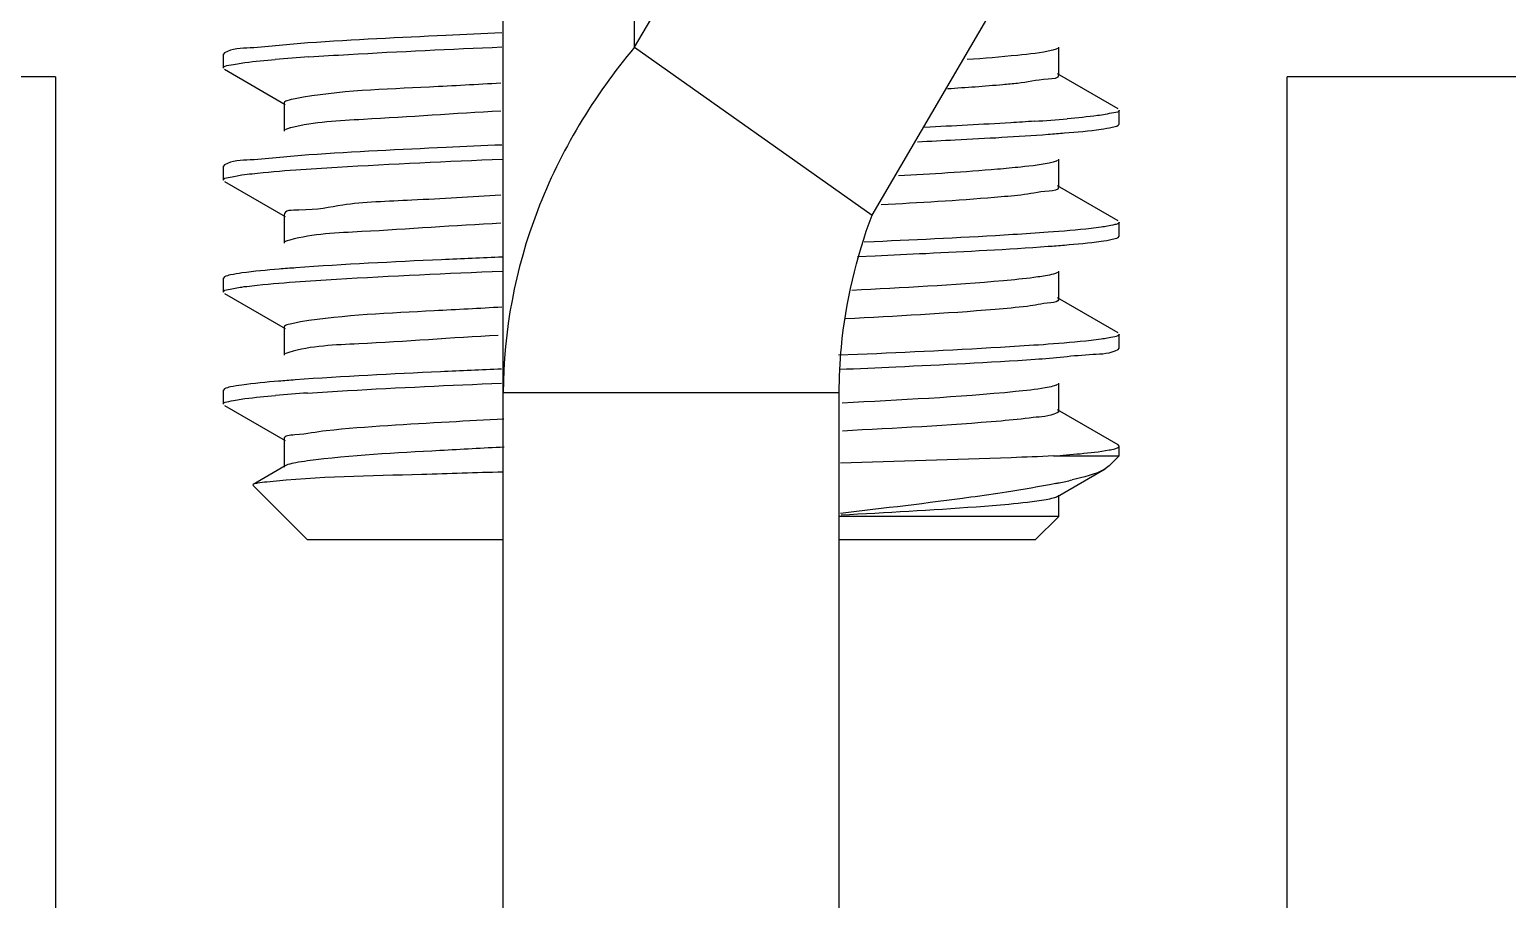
# Model space of a CAD drawing. Extents: x 4995099 to 5303443, y 4627657 to 4889583.
# Drawn here: x 5021306.7 to 5021689.9, y 4732265.1 to 4732490.6 of the extents above; entities that cross this region are included whole.
import ezdxf

# ---------------------------------------------------------------- set-up
doc = ezdxf.new("R2010")
doc.units = 0
doc.header["$LTSCALE"] = 1000
doc.header["$MEASUREMENT"] = 0
doc.layers.get('0').update_dxf_attribs({"color": 4, "linetype": 'CONTINUOUS'})

msp = doc.modelspace()

# ---------------------------------------------------------------- linework, layer by layer
at = {"linetype": 'Continuous'}
for p, q in [((5021463.55, 4732485.99), (5021677.43, 4732851.11)), ((5021525.16, 4732442.43), (5021739.04, 4732807.55)), ((5021463.55, 4732485.99), (5021463.55, 4732699.87)), ((5021429.53, 4731883.02), (5021429.53, 4732641.79)), ((5021357.23, 4732484.54), (5021356.96, 4732484.22)), ((5021463.55, 4732485.99), (5021525.16, 4732442.43)), ((5021573.56, 4732478.78), (5021573.56, 4732486.04)), ((5021356.96, 4732480.59), (5021356.96, 4732484.22)), ((5021356.96, 4732480.59), (5021356.96, 4732484.22)), ((5021313.4, 4732478.34), (5021226.28, 4732478.34)), ((5021313.4, 4732478.34), (5021313.4, 4731908.73)), ((5021357.23, 4732480.27), (5021372.99, 4732471.15)), ((5021589, 4732470.02), (5021573.24, 4732479.14)), ((5021632.84, 4731908.73), (5021632.84, 4732478.34)), ((5021719.96, 4732478.34), (5021632.84, 4732478.34)), ((5021372.67, 4732471.52), (5021372.67, 4732464.26)), ((5021589.28, 4732466.07), (5021589.28, 4732469.7)), ((5021589.28, 4732466.07), (5021589.28, 4732469.7)), ((5021589, 4732465.75), (5021589.28, 4732466.07)), ((5021357.23, 4732455.5), (5021356.96, 4732455.18)), ((5021356.96, 4732451.55), (5021356.96, 4732455.18)), ((5021356.96, 4732451.55), (5021356.96, 4732455.18)), ((5021573.56, 4732449.74), (5021573.56, 4732457)), ((5021357.23, 4732451.23), (5021372.99, 4732442.11)), ((5021589, 4732440.98), (5021573.24, 4732450.1)), ((5021372.67, 4732442.48), (5021372.67, 4732435.22)), ((5021589.28, 4732437.03), (5021589.28, 4732440.66)), ((5021589.28, 4732437.03), (5021589.28, 4732440.66)), ((5021525.74, 4732435.57), (5021523.08, 4732435.46)), ((5021589, 4732436.71), (5021589.28, 4732437.03)), ((5021521.43, 4732431.75), (5021525.93, 4732431.95)), ((5021573.56, 4732420.7), (5021573.56, 4732427.96)), ((5021357.23, 4732426.46), (5021356.96, 4732426.14)), ((5021356.96, 4732422.51), (5021356.96, 4732426.14)), ((5021356.96, 4732422.51), (5021356.96, 4732426.14)), ((5021357.23, 4732422.19), (5021372.99, 4732413.07)), ((5021589, 4732411.94), (5021573.24, 4732421.06)), ((5021372.67, 4732413.44), (5021372.67, 4732406.18)), ((5021589.28, 4732407.99), (5021589.28, 4732411.62)), ((5021589.28, 4732407.99), (5021589.28, 4732411.62)), ((5021589, 4732407.67), (5021589.28, 4732407.99)), ((5021521.43, 4732406.34), (5021516.49, 4732406.13)), ((5021357.23, 4732397.42), (5021356.96, 4732397.1)), ((5021356.96, 4732393.47), (5021356.96, 4732397.1)), ((5021356.96, 4732393.47), (5021356.96, 4732397.1)), ((5021516.65, 4732396.38), (5021429.53, 4732396.38)), ((5021516.65, 4731883.02), (5021516.65, 4732396.38)), ((5021573.56, 4732391.66), (5021573.56, 4732398.92)), ((5021357.23, 4732393.15), (5021372.99, 4732384.03)), ((5021589, 4732382.9), (5021573.24, 4732392.02)), ((5021372.67, 4732384.4), (5021372.67, 4732377.14)), ((5021589.28, 4732382.58), (5021589, 4732382.9)), ((5021589.28, 4732380.04), (5021589.28, 4732382.58)), ((5021372.99, 4732377.5), (5021364.63, 4732372.66)), ((5021572.21, 4732380.04), (5021589.28, 4732380.04)), ((5021586.69, 4732377.46), (5021585.63, 4732376.68)), ((5021586.69, 4732377.46), (5021589.28, 4732380.04)), ((5021573.24, 4732369.51), (5021585.63, 4732376.68)), ((5021364.63, 4732372.66), (5021364.55, 4732372.45)), ((5021378.74, 4732358.26), (5021364.55, 4732372.45)), ((5021573.56, 4732364.32), (5021573.56, 4732369.88)), ((5021573.56, 4732364.32), (5021516.65, 4732364.32)), ((5021567.5, 4732358.26), (5021573.56, 4732364.32)), ((5021429.53, 4732358.26), (5021378.74, 4732358.26)), ((5021567.5, 4732358.26), (5021516.65, 4732358.26))]:
    msp.add_line(p, q, dxfattribs=at)
for centre, radius, start, end in [((5021412.49, 4731982.31), 502.3, 93.8141, 94.8058), ((5021533.92, 4732965.8), 500.11, 273.8288, 274.8033), ((5021412.11, 4731899.89), 497.58, 93.8424, 94.8038), ((5021541.15, 4732788.54), 409.67, 274.348, 274.8253), ((5021548.31, 4732495.84), 125.35, 281.6827, 283.258), ((5021540.65, 4732532.14), 162.45, 281.4121, 281.7338)]:
    msp.add_arc(centre, radius, start, end, dxfattribs=at)
for points, knots in [([(5021429.14, 4732489.69), (5021424.3, 4732489.48), (5021407.54, 4732488.73), (5021390.78, 4732487.92), (5021378.88, 4732487.11)], [0, 0, 0, 0, 0.28888, 1, 1, 1, 1]), ([(5021378.88, 4732487.11), (5021373.87, 4732486.77), (5021366.84, 4732485.79), (5021359.19, 4732485.66), (5021357.23, 4732484.54)], [0, 0, 0, 0, 0.690313, 1, 1, 1, 1]), ([(5021379.08, 4732483.49), (5021382.52, 4732483.72), (5021399.2, 4732484.74), (5021415.89, 4732485.49), (5021429.13, 4732486.06)], [0, 0, 0, 0, 0.20666, 1, 1, 1, 1]), ([(5021463.55, 4732485.99), (5021453.01, 4732473.38), (5021435.79, 4732445.09), (5021429.53, 4732412.39), (5021429.53, 4732396.38)], [0, 0, 0, 0, 0.506705, 1, 1, 1, 1]), ([(5021573.24, 4732485.67), (5021572.86, 4732485.45), (5021569.43, 4732484.5), (5021565.94, 4732484.2), (5021562.89, 4732483.89)], [0, 0, 0, 0, 0.12456, 1, 1, 1, 1]), ([(5021356.96, 4732480.59), (5021356.96, 4732481.12), (5021359.73, 4732481.47), (5021361.14, 4732481.85), (5021362.54, 4732482.03)], [0, 0, 0, 0, 0.271559, 1, 1, 1, 1]), ([(5021428.86, 4732476.67), (5021422.7, 4732476.35), (5021404.94, 4732475.22), (5021387.01, 4732474.83), (5021375.57, 4732472.63)], [0, 0, 0, 0, 0.346423, 1, 1, 1, 1]), ([(5021573.55, 4732478.78), (5021573.56, 4732477.81), (5021568.07, 4732477.7), (5021565.55, 4732476.9), (5021562.89, 4732476.63)], [0, 0, 0, 0, 0.265827, 1, 1, 1, 1]), ([(5021562.89, 4732476.63), (5021561.63, 4732476.5), (5021555.59, 4732475.93), (5021549.54, 4732475.5), (5021544.75, 4732475.19)], [0, 0, 0, 0, 0.208697, 1, 1, 1, 1]), ([(5021375.57, 4732472.63), (5021374.84, 4732472.49), (5021374, 4732472.29), (5021372.68, 4732471.82), (5021372.68, 4732471.52)], [0, 0, 0, 0, 0.709574, 1, 1, 1, 1]), ([(5021428.86, 4732469.41), (5021416.98, 4732468.8), (5021398.9, 4732467.46), (5021380.57, 4732466.63), (5021374.45, 4732465.13)], [0, 0, 0, 0, 0.653589, 1, 1, 1, 1]), ([(5021589.28, 4732469.7), (5021589.28, 4732469.17), (5021586.48, 4732468.82), (5021585.07, 4732468.44), (5021583.66, 4732468.26)], [0, 0, 0, 0, 0.271489, 1, 1, 1, 1]), ([(5021567.31, 4732466.81), (5021565.25, 4732466.67), (5021555.75, 4732466.07), (5021546.24, 4732465.58), (5021538.8, 4732465.22)], [0, 0, 0, 0, 0.217612, 1, 1, 1, 1]), ([(5021584.58, 4732464.75), (5021585.54, 4732464.89), (5021587.02, 4732465.15), (5021588.53, 4732465.48), (5021589, 4732465.75)], [0, 0, 0, 0, 0.642991, 1, 1, 1, 1]), ([(5021374.45, 4732465.13), (5021374.16, 4732465.05), (5021373.66, 4732464.92), (5021373.18, 4732464.73), (5021373, 4732464.62)], [0, 0, 0, 0, 0.589728, 1, 1, 1, 1]), ([(5021536.96, 4732461.5), (5021540.23, 4732461.66), (5021551.53, 4732462.21), (5021562.83, 4732462.84), (5021570.86, 4732463.43)], [0, 0, 0, 0, 0.288481, 1, 1, 1, 1]), ([(5021570.86, 4732463.43), (5021572.27, 4732463.54), (5021576.85, 4732463.9), (5021581.43, 4732464.31), (5021584.58, 4732464.75)], [0, 0, 0, 0, 0.307442, 1, 1, 1, 1]), ([(5021379.08, 4732458.08), (5021374.02, 4732457.74), (5021366.93, 4732456.76), (5021359.2, 4732456.63), (5021357.23, 4732455.5)], [0, 0, 0, 0, 0.690488, 1, 1, 1, 1]), ([(5021429.13, 4732460.65), (5021424.31, 4732460.44), (5021407.62, 4732459.7), (5021390.93, 4732458.88), (5021379.08, 4732458.08)], [0, 0, 0, 0, 0.28855, 1, 1, 1, 1]), ([(5021361.75, 4732452.88), (5021362.64, 4732453.01), (5021367.28, 4732453.57), (5021371.94, 4732453.94), (5021375.71, 4732454.21)], [0, 0, 0, 0, 0.191478, 1, 1, 1, 1]), ([(5021375.71, 4732454.21), (5021379.27, 4732454.47), (5021397.13, 4732455.61), (5021415.01, 4732456.41), (5021429.31, 4732457.02)], [0, 0, 0, 0, 0.199878, 1, 1, 1, 1]), ([(5021563.77, 4732454.94), (5021561.75, 4732454.72), (5021551.17, 4732453.75), (5021540.57, 4732453.12), (5021532, 4732452.63)], [0, 0, 0, 0, 0.191776, 1, 1, 1, 1]), ([(5021573.24, 4732456.63), (5021572.89, 4732456.42), (5021569.76, 4732455.53), (5021566.56, 4732455.24), (5021563.77, 4732454.94)], [0, 0, 0, 0, 0.12695, 1, 1, 1, 1]), ([(5021356.96, 4732451.55), (5021356.96, 4732452.01), (5021359.31, 4732452.39), (5021360.55, 4732452.71), (5021361.75, 4732452.88)], [0, 0, 0, 0, 0.274156, 1, 1, 1, 1]), ([(5021428.9, 4732447.63), (5021421.19, 4732447.23), (5021407.93, 4732446.31), (5021389.11, 4732445.73), (5021380.52, 4732443.52), (5021372.68, 4732443.84), (5021372.67, 4732442.48)], [0, 0, 0, 0, 0.408978, 0.726291, 0.927833, 1, 1, 1, 1]), ([(5021563.77, 4732447.68), (5021561.5, 4732447.44), (5021549.44, 4732446.35), (5021537.34, 4732445.66), (5021527.52, 4732445.12)], [0, 0, 0, 0, 0.188503, 1, 1, 1, 1]), ([(5021573.55, 4732449.74), (5021573.56, 4732448.84), (5021568.55, 4732448.66), (5021566.22, 4732447.94), (5021563.77, 4732447.68)], [0, 0, 0, 0, 0.266822, 1, 1, 1, 1]), ([(5021516.65, 4732396.38), (5021516.65, 4732400.35), (5021517.38, 4732416), (5021521.04, 4732431.49), (5021525.16, 4732442.43)], [0, 0, 0, 0, 0.253333, 1, 1, 1, 1]), ([(5021428.88, 4732440.37), (5021416.85, 4732439.75), (5021398.7, 4732438.33), (5021380.23, 4732437.63), (5021374.19, 4732436.02)], [0, 0, 0, 0, 0.658464, 1, 1, 1, 1]), ([(5021584.58, 4732439.34), (5021583.71, 4732439.22), (5021579.15, 4732438.66), (5021574.57, 4732438.29), (5021570.86, 4732438.02)], [0, 0, 0, 0, 0.191345, 1, 1, 1, 1]), ([(5021589.28, 4732440.66), (5021589.28, 4732440.21), (5021586.97, 4732439.82), (5021585.76, 4732439.51), (5021584.58, 4732439.34)], [0, 0, 0, 0, 0.274511, 1, 1, 1, 1]), ([(5021374.19, 4732436.02), (5021373.95, 4732435.95), (5021373.54, 4732435.83), (5021373.15, 4732435.67), (5021373, 4732435.58)], [0, 0, 0, 0, 0.581089, 1, 1, 1, 1]), ([(5021570.86, 4732438.02), (5021567.81, 4732437.8), (5021552.78, 4732436.81), (5021537.74, 4732436.11), (5021525.74, 4732435.57)], [0, 0, 0, 0, 0.202741, 1, 1, 1, 1]), ([(5021570.83, 4732434.39), (5021572.24, 4732434.49), (5021576.83, 4732434.85), (5021581.42, 4732435.26), (5021584.57, 4732435.71)], [0, 0, 0, 0, 0.307508, 1, 1, 1, 1]), ([(5021584.57, 4732435.71), (5021585.54, 4732435.85), (5021587.02, 4732436.1), (5021588.53, 4732436.44), (5021589, 4732436.71)], [0, 0, 0, 0, 0.64302, 1, 1, 1, 1]), ([(5021429.31, 4732431.61), (5021424.05, 4732431.39), (5021406.17, 4732430.59), (5021388.3, 4732429.72), (5021375.71, 4732428.8)], [0, 0, 0, 0, 0.294353, 1, 1, 1, 1]), ([(5021525.93, 4732431.95), (5021530.31, 4732432.15), (5021545.28, 4732432.84), (5021560.26, 4732433.61), (5021570.83, 4732434.39)], [0, 0, 0, 0, 0.292638, 1, 1, 1, 1]), ([(5021361.75, 4732427.47), (5021360.76, 4732427.33), (5021359.25, 4732427.07), (5021357.71, 4732426.73), (5021357.23, 4732426.46)], [0, 0, 0, 0, 0.643846, 1, 1, 1, 1]), ([(5021375.71, 4732428.8), (5021374.27, 4732428.7), (5021369.62, 4732428.34), (5021364.96, 4732427.92), (5021361.75, 4732427.47)], [0, 0, 0, 0, 0.307315, 1, 1, 1, 1]), ([(5021375.53, 4732425.16), (5021379.1, 4732425.42), (5021397.02, 4732426.57), (5021414.95, 4732427.37), (5021429.31, 4732427.98)], [0, 0, 0, 0, 0.199508, 1, 1, 1, 1]), ([(5021573.24, 4732427.59), (5021572.61, 4732427.22), (5021570.52, 4732426.81), (5021568.5, 4732426.47), (5021567.16, 4732426.3)], [0, 0, 0, 0, 0.350876, 1, 1, 1, 1]), ([(5021356.96, 4732422.51), (5021356.96, 4732422.97), (5021359.29, 4732423.35), (5021360.51, 4732423.67), (5021361.71, 4732423.84)], [0, 0, 0, 0, 0.274335, 1, 1, 1, 1]), ([(5021361.71, 4732423.84), (5021362.58, 4732423.96), (5021367.18, 4732424.52), (5021371.8, 4732424.89), (5021375.53, 4732425.16)], [0, 0, 0, 0, 0.191445, 1, 1, 1, 1]), ([(5021567.16, 4732426.3), (5021564.53, 4732425.95), (5021548.81, 4732424.42), (5021533.04, 4732423.62), (5021519.94, 4732422.94)], [0, 0, 0, 0, 0.168361, 1, 1, 1, 1]), ([(5021573.56, 4732420.7), (5021573.56, 4732419.94), (5021569.42, 4732419.64), (5021567.43, 4732419.06), (5021565.39, 4732418.82)], [0, 0, 0, 0, 0.268738, 1, 1, 1, 1]), ([(5021429.19, 4732418.6), (5021423.33, 4732418.3), (5021405.92, 4732417.27), (5021388.42, 4732416.61), (5021376.97, 4732414.79)], [0, 0, 0, 0, 0.335812, 1, 1, 1, 1]), ([(5021565.39, 4732418.82), (5021562.63, 4732418.5), (5021546.96, 4732417.07), (5021531.24, 4732416.26), (5021518.31, 4732415.59)], [0, 0, 0, 0, 0.176564, 1, 1, 1, 1]), ([(5021376.97, 4732414.79), (5021375.89, 4732414.62), (5021374.74, 4732414.34), (5021372.67, 4732413.86), (5021372.67, 4732413.44)], [0, 0, 0, 0, 0.720112, 1, 1, 1, 1]), ([(5021589.28, 4732411.62), (5021589.28, 4732411.17), (5021586.97, 4732410.78), (5021585.75, 4732410.47), (5021584.57, 4732410.3)], [0, 0, 0, 0, 0.27452, 1, 1, 1, 1]), ([(5021428.21, 4732411.29), (5021416.15, 4732410.67), (5021398.16, 4732409.16), (5021379.74, 4732408.63), (5021373.9, 4732406.9)], [0, 0, 0, 0, 0.664513, 1, 1, 1, 1]), ([(5021570.83, 4732408.98), (5021567.52, 4732408.74), (5021551.07, 4732407.67), (5021534.59, 4732406.92), (5021521.43, 4732406.34)], [0, 0, 0, 0, 0.201017, 1, 1, 1, 1]), ([(5021567.45, 4732405.11), (5021572.44, 4732405.45), (5021579.43, 4732406.42), (5021587.05, 4732406.55), (5021589, 4732407.67)], [0, 0, 0, 0, 0.690204, 1, 1, 1, 1]), ([(5021584.57, 4732410.3), (5021583.7, 4732410.18), (5021579.13, 4732409.62), (5021574.54, 4732409.25), (5021570.83, 4732408.98)], [0, 0, 0, 0, 0.191315, 1, 1, 1, 1]), ([(5021373.9, 4732406.9), (5021373.72, 4732406.84), (5021373.41, 4732406.74), (5021373.11, 4732406.61), (5021372.99, 4732406.54)], [0, 0, 0, 0, 0.569413, 1, 1, 1, 1]), ([(5021516.7, 4732402.51), (5021521.59, 4732402.72), (5021538.51, 4732403.47), (5021555.44, 4732404.29), (5021567.45, 4732405.11)], [0, 0, 0, 0, 0.2891, 1, 1, 1, 1]), ([(5021429.06, 4732402.56), (5021423.8, 4732402.34), (5021405.95, 4732401.54), (5021388.1, 4732400.67), (5021375.53, 4732399.75)], [0, 0, 0, 0, 0.294609, 1, 1, 1, 1]), ([(5021361.71, 4732398.43), (5021360.73, 4732398.29), (5021359.23, 4732398.03), (5021357.71, 4732397.69), (5021357.23, 4732397.42)], [0, 0, 0, 0, 0.643454, 1, 1, 1, 1]), ([(5021375.53, 4732399.75), (5021374.11, 4732399.65), (5021369.5, 4732399.29), (5021364.88, 4732398.87), (5021361.71, 4732398.43)], [0, 0, 0, 0, 0.307366, 1, 1, 1, 1]), ([(5021378.77, 4732396.35), (5021382.22, 4732396.58), (5021398.97, 4732397.61), (5021415.73, 4732398.36), (5021429.04, 4732398.93)], [0, 0, 0, 0, 0.206107, 1, 1, 1, 1]), ([(5021570.07, 4732397.69), (5021567.52, 4732397.24), (5021550.01, 4732395.36), (5021532.42, 4732394.54), (5021517.43, 4732393.77)], [0, 0, 0, 0, 0.147214, 1, 1, 1, 1]), ([(5021573.24, 4732398.55), (5021572.88, 4732398.34), (5021571.81, 4732398.03), (5021570.75, 4732397.81), (5021570.07, 4732397.69)], [0, 0, 0, 0, 0.376557, 1, 1, 1, 1]), ([(5021356.96, 4732393.47), (5021356.96, 4732394), (5021359.72, 4732394.35), (5021361.13, 4732394.73), (5021362.52, 4732394.91)], [0, 0, 0, 0, 0.271614, 1, 1, 1, 1]), ([(5021429.67, 4732389.59), (5021424.96, 4732389.35), (5021409.59, 4732388.51), (5021394.22, 4732387.65), (5021383.6, 4732386.57)], [0, 0, 0, 0, 0.306539, 1, 1, 1, 1]), ([(5021566.94, 4732389.97), (5021564.18, 4732389.61), (5021547.73, 4732388.04), (5021531.21, 4732387.21), (5021517.49, 4732386.51)], [0, 0, 0, 0, 0.168449, 1, 1, 1, 1]), ([(5021573.56, 4732391.66), (5021573.56, 4732391.46), (5021571.1, 4732390.09), (5021569.03, 4732390.24), (5021566.94, 4732389.97)], [0, 0, 0, 0, 0.08596, 1, 1, 1, 1]), ([(5021383.6, 4732386.57), (5021380.87, 4732386.29), (5021378.3, 4732385.47), (5021372.67, 4732385.39), (5021372.68, 4732384.4)], [0, 0, 0, 0, 0.734394, 1, 1, 1, 1]), ([(5021429.76, 4732382.33), (5021424.21, 4732382.05), (5021407.19, 4732381.08), (5021390.13, 4732380.28), (5021378.74, 4732378.75)], [0, 0, 0, 0, 0.325706, 1, 1, 1, 1]), ([(5021575.61, 4732380.32), (5021576.78, 4732380.42), (5021580.46, 4732380.75), (5021584.15, 4732381.13), (5021586.63, 4732381.59)], [0, 0, 0, 0, 0.318168, 1, 1, 1, 1]), ([(5021586.63, 4732381.59), (5021587.13, 4732381.69), (5021587.94, 4732381.86), (5021588.74, 4732382.11), (5021589.01, 4732382.27)], [0, 0, 0, 0, 0.619944, 1, 1, 1, 1]), ([(5021589.01, 4732382.27), (5021589.09, 4732382.31), (5021589.2, 4732382.39), (5021589.27, 4732382.52), (5021589.27, 4732382.58)], [0, 0, 0, 0, 0.597477, 1, 1, 1, 1]), ([(5021373.7, 4732377.79), (5021373.56, 4732377.75), (5021373.32, 4732377.67), (5021373.09, 4732377.56), (5021372.99, 4732377.5)], [0, 0, 0, 0, 0.559909, 1, 1, 1, 1]), ([(5021378.74, 4732378.75), (5021377.72, 4732378.61), (5021376.03, 4732378.36), (5021374.35, 4732378.01), (5021373.7, 4732377.79)], [0, 0, 0, 0, 0.599115, 1, 1, 1, 1]), ([(5021572.21, 4732380.04), (5021568.55, 4732379.87), (5021550.13, 4732379.13), (5021531.7, 4732378.61), (5021516.94, 4732378.2)], [0, 0, 0, 0, 0.198632, 1, 1, 1, 1]), ([(5021368.18, 4732373.29), (5021367.38, 4732373.2), (5021366.21, 4732373.03), (5021364.98, 4732372.86), (5021364.63, 4732372.66)], [0, 0, 0, 0, 0.666426, 1, 1, 1, 1]), ([(5021429.39, 4732375.87), (5021422.4, 4732375.67), (5021402, 4732374.95), (5021381.54, 4732374.68), (5021368.18, 4732373.29)], [0, 0, 0, 0, 0.34233, 1, 1, 1, 1]), ([(5021560.06, 4732370.68), (5021556.97, 4732370.2), (5021542.62, 4732368.14), (5021528.22, 4732366.46), (5021516.94, 4732365.17)], [0, 0, 0, 0, 0.215985, 1, 1, 1, 1]), ([(5021573.24, 4732369.51), (5021573.09, 4732369.42), (5021572.72, 4732369.27), (5021572.34, 4732369.15), (5021572.12, 4732369.09)], [0, 0, 0, 0, 0.420841, 1, 1, 1, 1]), ([(5021560.61, 4732367.5), (5021557.81, 4732367.24), (5021543.33, 4732366.08), (5021528.83, 4732365.31), (5021517.13, 4732364.71)], [0, 0, 0, 0, 0.193571, 1, 1, 1, 1]), ([(5021572.12, 4732369.09), (5021571.52, 4732368.93), (5021567.71, 4732368.17), (5021563.85, 4732367.81), (5021560.61, 4732367.5)], [0, 0, 0, 0, 0.160547, 1, 1, 1, 1])]:
    msp.add_open_spline(points, degree=3, knots=knots, dxfattribs=at)
for points in [[(5021362.54, 4732482.03), (5021365.15, 4732482.37), (5021367.78, 4732482.61), (5021370.41, 4732482.84)], [(5021562.89, 4732483.89), (5021558.53, 4732483.44), (5021554.17, 4732483.1), (5021549.81, 4732482.79)], [(5021583.66, 4732468.26), (5021581.05, 4732467.92), (5021578.42, 4732467.67), (5021575.8, 4732467.45)], [(5021362.52, 4732394.91), (5021365.16, 4732395.25), (5021367.8, 4732395.49), (5021370.44, 4732395.72)], [(5021585.63, 4732376.68), (5021583.02, 4732375.17), (5021579.99, 4732374.52), (5021577.05, 4732373.83)], [(5021572.79, 4732372.9), (5021568.57, 4732372.05), (5021564.32, 4732371.34), (5021560.06, 4732370.68)]]:
    msp.add_open_spline(points, degree=3, dxfattribs=at)

doc.saveas('drawing.dxf')
